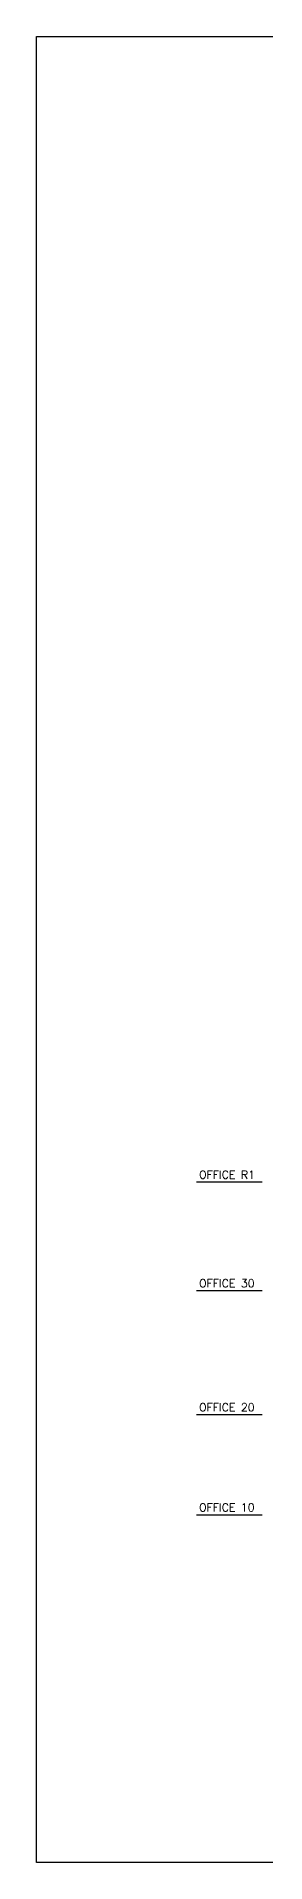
# Model space of a CAD drawing. Extents: x 41012 to 42076, y 83851 to 85507.
# Drawn here: x 41366 to 41437, y 84937 to 85507 of the extents above; entities that cross this region are included whole.
import ezdxf
from ezdxf.enums import TextEntityAlignment as Align

# ---------------------------------------------------------------- set-up
doc = ezdxf.new("R2010")
doc.units = 0
doc.header["$LTSCALE"] = 10
doc.layers.add('A-DETL-01', color=1, linetype='Continuous')
doc.layers.add('M-CMDUCT-TEXT', color=3, linetype='Continuous')
doc.styles.add('STDTEXT', font='simplex.shx', dxfattribs={"bigfont": 'china.shx'})

msp = doc.modelspace()

# ---------------------------------------------------------------- linework, layer by layer
at = {"layer": 'A-DETL-01', "linetype": 'Continuous'}
for p, q in [((41415.56, 85149.307), (41436.035, 85149.307)), ((41415.56, 85115.397), (41436.035, 85115.397)), ((41415.56, 85076.657), (41436.035, 85076.657)), ((41415.56, 85045.346), (41436.035, 85045.346))]:
    msp.add_line(p, q, dxfattribs=at)
at = {"layer": 'DEFPOINTS', "color": 1}
msp.add_lwpolyline([(41365.567, 85507.146), (42076.347, 85507.146), (42076.347, 84936.686), (41365.567, 84936.686)], close=True, dxfattribs=at)

# ---------------------------------------------------------------- texts
at = {"layer": 'M-CMDUCT-TEXT', "style": 'STDTEXT'}
for s, p in [('OFFICE R1', (41416.345, 85151.557)), ('OFFICE 30', (41416.345, 85117.647)), ('OFFICE 20', (41416.345, 85078.907)), ('OFFICE 10', (41416.345, 85047.596))]:
    msp.add_text(s, height=2.5, dxfattribs=at).set_placement(p, align=Align.MIDDLE_LEFT)

doc.saveas('drawing.dxf')
